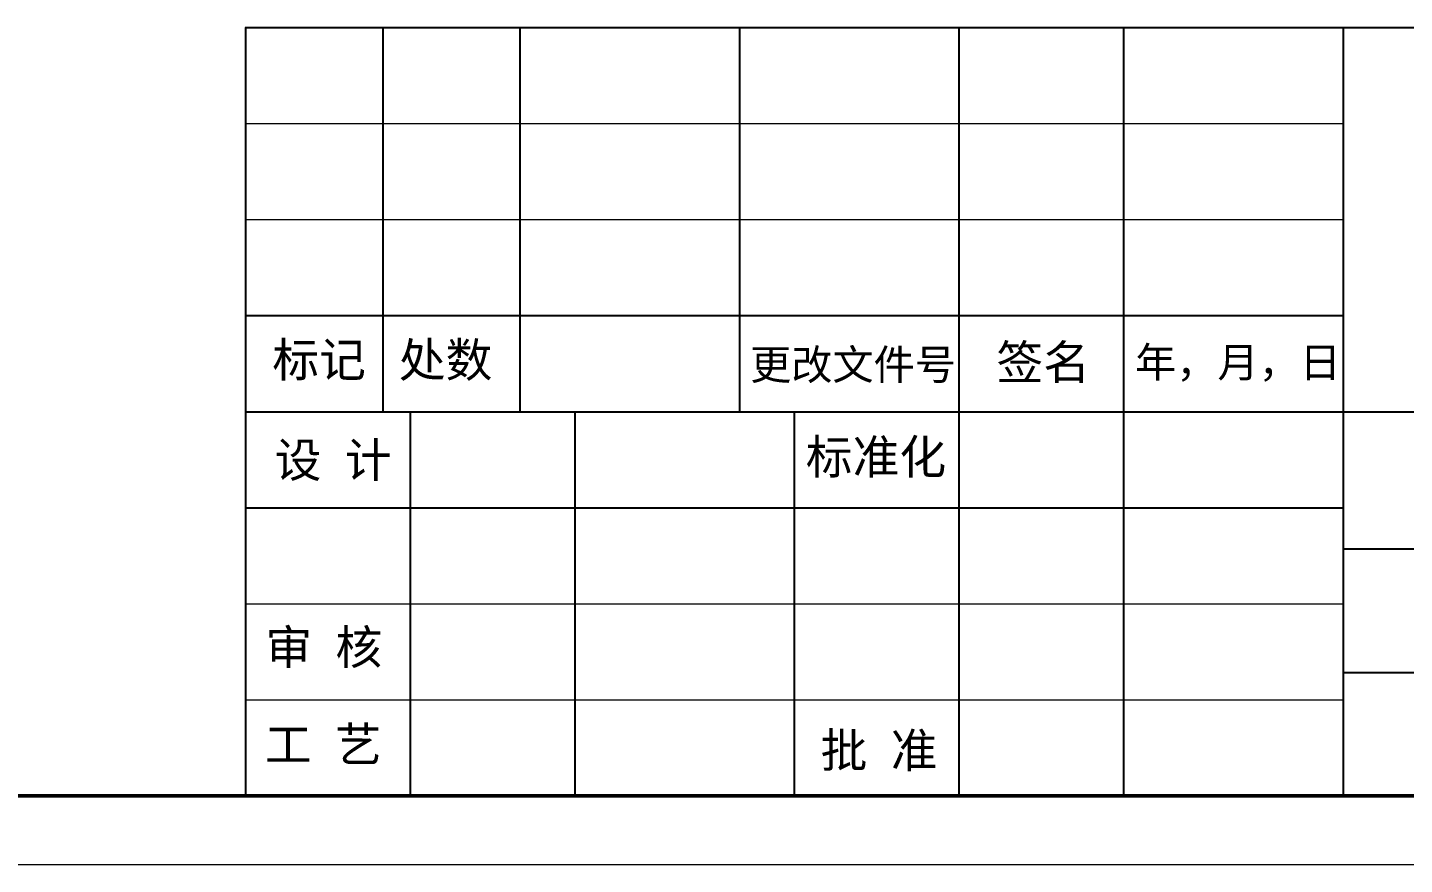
# Model space of a CAD drawing. Header units: millimetres. Extents: x 2517 to 4431, y 863 to 2540.
# Drawn here: x 3533.76 to 3573.9, y 1207.24 to 1231.64 of the extents above; entities that cross this region are included whole.
import ezdxf

# ---------------------------------------------------------------- set-up
doc = ezdxf.new("R2010")
doc.units = ezdxf.units.MM
for name, color, linetype, lineweight in [('实线', 7, 'Continuous', 25), ('引导线', 6, 'Continuous', 9), ('文本', 3, 'Continuous', 15), ('粗实线', 9, 'Continuous', 50)]:
    doc.layers.add(name, color=color, linetype=linetype, lineweight=lineweight)
doc.styles.get("Standard").update_dxf_attribs({"font": 'simfang.ttf'})

msp = doc.modelspace()

# ---------------------------------------------------------------- linework, layer by layer
at = {"layer": '实线'}
for p, q in [((3540.1051, 1231.6442), (3612.1051, 1231.6442)), ((3540.1126, 1231.6442), (3540.1126, 1209.2442)), ((3544.1126, 1231.6442), (3544.1126, 1220.4442)), ((3548.1126, 1231.6442), (3548.1126, 1220.4442)), ((3554.5126, 1231.6442), (3554.5126, 1220.4442)), ((3560.9126, 1231.6442), (3560.9126, 1209.2442)), ((3565.7126, 1231.6442), (3565.7126, 1209.2442)), ((3572.1126, 1231.6442), (3572.1126, 1209.2442)), ((3540.1051, 1223.2442), (3572.1126, 1223.2442)), ((3540.1051, 1220.4442), (3572.1126, 1220.4442)), ((3544.9126, 1220.4442), (3544.9126, 1209.2442)), ((3549.7126, 1220.4442), (3549.7126, 1209.2442)), ((3556.1126, 1220.4442), (3556.1126, 1209.2442)), ((3572.1126, 1220.4442), (3592.1051, 1220.4442)), ((3540.1051, 1217.6442), (3572.1126, 1217.6442)), ((3572.1126, 1216.4442), (3612.1051, 1216.4442)), ((3572.1126, 1212.8442), (3592.1051, 1212.8442)), ((3540.1051, 1209.2442), (3612.1051, 1209.2442))]:
    msp.add_line(p, q, dxfattribs=at)
at = {"layer": '引导线'}
for p, q in [((3540.1051, 1228.8442), (3572.1126, 1228.8442)), ((3540.1051, 1226.0442), (3572.1126, 1226.0442)), ((3540.1051, 1214.8442), (3572.1126, 1214.8442)), ((3540.1051, 1212.0442), (3572.1126, 1212.0442)), ((3446.1051, 1207.2442), (3614.1051, 1207.2442))]:
    msp.add_line(p, q, dxfattribs=at)
at = {"layer": '粗实线'}
msp.add_line((3456.1051, 1209.2442), (3612.1051, 1209.2442), dxfattribs=at)

# ---------------------------------------------------------------- texts
at = {"layer": '文本', "ltscale": 0.2, "attachment_point": 5}
for s, insert, char_height, width in [('标记', (3542.2588, 1221.9077), 1, 5.80464), ('处数', (3545.9467, 1221.899), 1, 5.80464), ('更改文件号', (3557.8256, 1221.7665), 0.88, 12.875266), ('签名', (3563.3715, 1221.8302), 1, 5.80464), ('年，月，日', (3569.0484, 1221.8217), 0.88, 5.80464), ('设 计', (3542.6678, 1218.9802), 1, 5.80464), ('标准化', (3558.4935, 1219.0712), 1, 5.80464), ('审 核', (3542.3945, 1213.524), 1, 5.80464), ('工 艺', (3542.3786, 1210.7049), 1, 5.80464), ('批 准', (3558.5846, 1210.5184), 1, 5.80464)]:
    msp.add_mtext(s, dxfattribs=dict(at, insert=insert, char_height=char_height, width=width))

doc.saveas('drawing.dxf')
